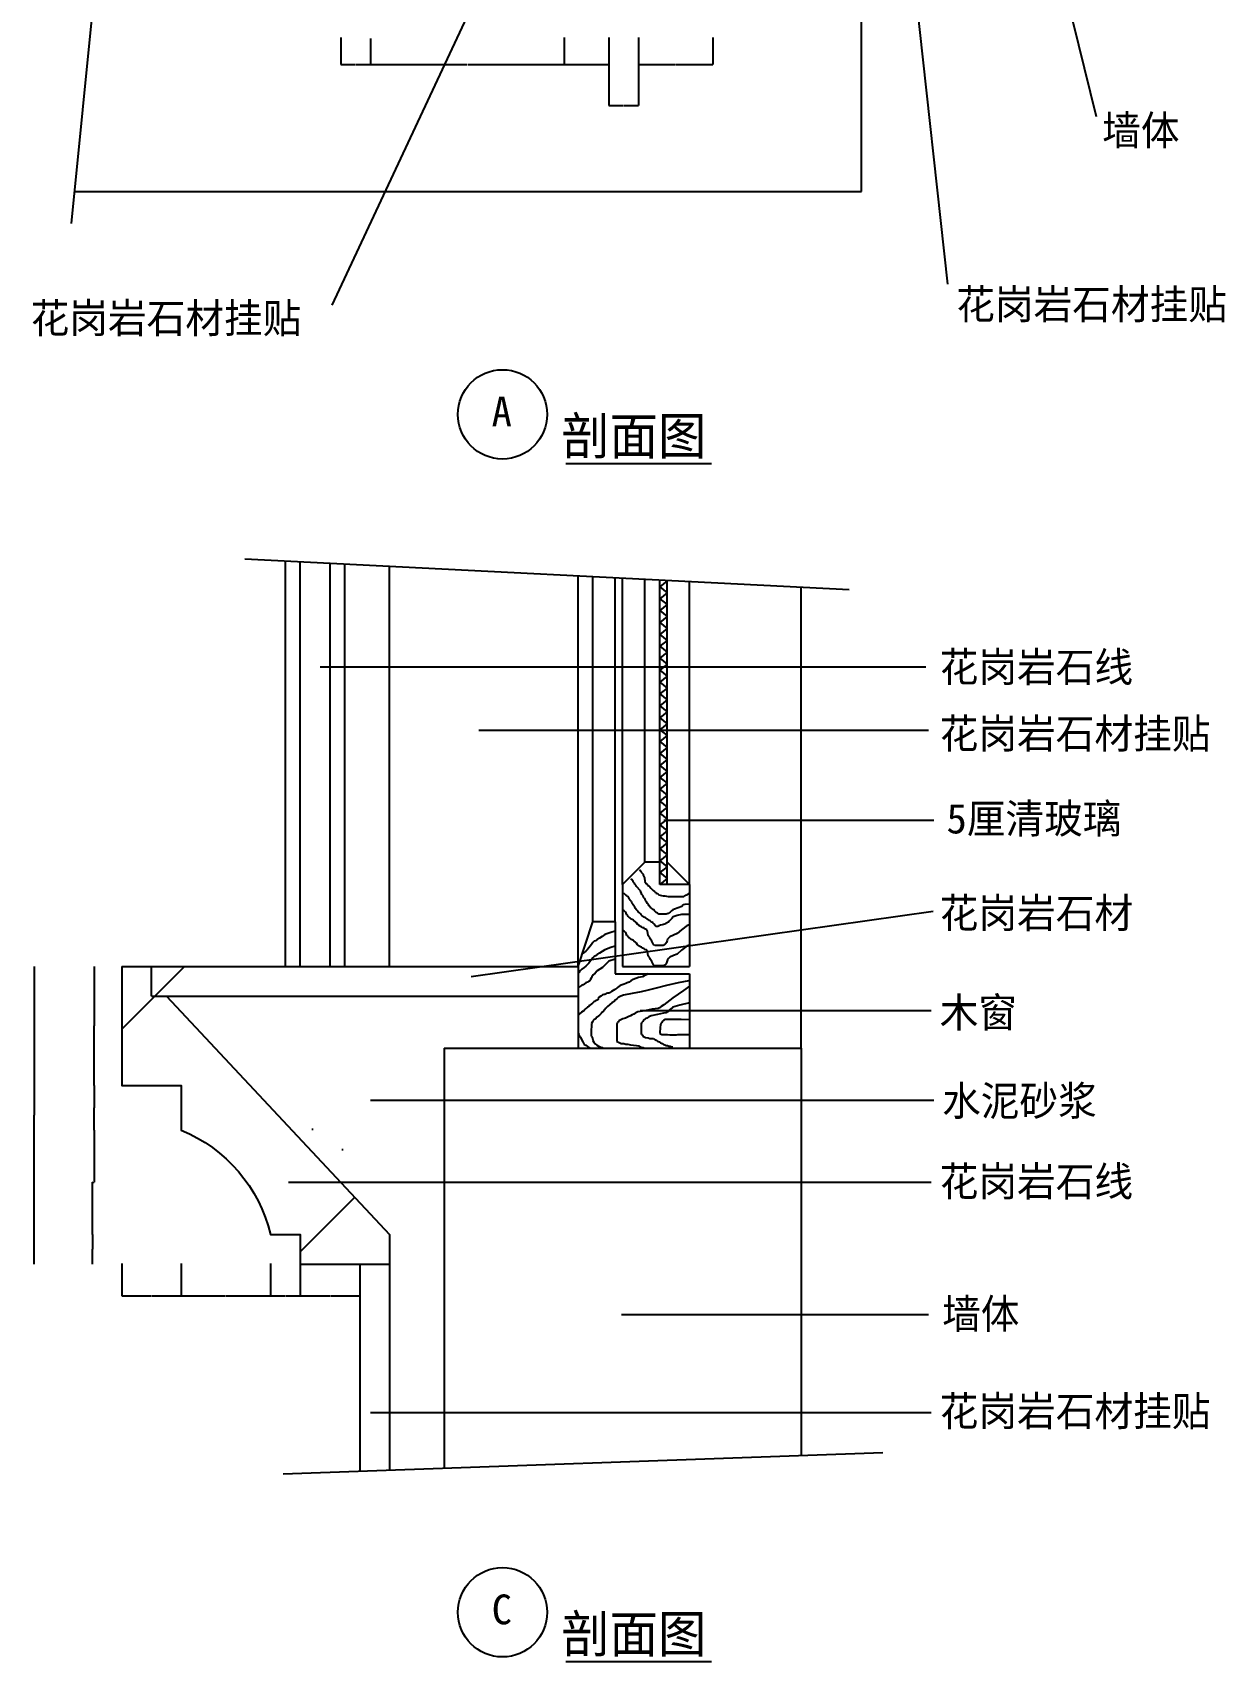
# Model space of a CAD drawing. Header units: metres. Extents: x -2 to 8875, y 0 to 11409.
# Drawn here: x 4866 to 8875, y 349 to 5819 of the extents above; entities that cross this region are included whole.
import ezdxf

# ---------------------------------------------------------------- set-up
doc = ezdxf.new("R2010")
doc.units = ezdxf.units.M
for name, color, linetype in [('2', 2, 'Continuous'), ('3', 3, 'Continuous'), ('4', 4, 'Continuous'), ('7', 7, 'Continuous'), ('BH', 3, 'Continuous'), ('DIM', 3, 'Continuous'), ('TEXT', 3, 'Continuous')]:
    doc.layers.add(name, color=color, linetype=linetype)
doc.dimstyles.get("Standard").update_dxf_attribs({"dimtxt": 2.5, "dimasz": 2.5, "dimexe": 1.25, "dimexo": 0.625, "dimtad": 1, "dimcen": 2.5, "dimazin": 3, "dimtfac": 1, "dimtmove": 0, "dimatfit": 3})

# ---------------------------------------------------------------- blocks, each defined once
blk = doc.blocks.new('BH2')
at = {"layer": 'BH'}
blk.add_lwpolyline([(0, 32), (5, 28), (0, 24), (5, 20), (0, 16), (5, 12), (0, 8), (5, 4), (0, 0)], dxfattribs=at)
blk = doc.blocks.new('*D1')
for p, q in [((5902.52, 5802.93), (5902.52, 5712.25)), ((6002.52, 5799.8), (6002.52, 5712.25)), ((5902.77, 5712.25), (5951.52, 5712.25)), ((5953.52, 5712.25), (6002.27, 5712.25))]:
    blk.add_line(p, q)
at = {"layer": 'Defpoints'}
for p in [(5902.52, 5802.93), (6002.52, 5799.8), (5902.52, 5712.25)]:
    blk.add_point(p, dxfattribs=at)
at = {"layer": 'DIM', "insert": (5952.52, 5712.25), "char_height": 1, "attachment_point": 5}
blk.add_mtext('20', dxfattribs=at)
blk = doc.blocks.new('*D2')
for p, q in [((6002.52, 5799.8), (6002.52, 5712.25)), ((6652.52, 5802.93), (6652.52, 5712.25)), ((6002.77, 5712.25), (6326.02, 5712.25)), ((6329.02, 5712.25), (6652.27, 5712.25))]:
    blk.add_line(p, q)
at = {"layer": 'Defpoints'}
for p in [(6002.52, 5799.8), (6652.52, 5802.93), (6002.52, 5712.25)]:
    blk.add_point(p, dxfattribs=at)
at = {"layer": 'DIM', "insert": (6327.52, 5712.25), "char_height": 1, "attachment_point": 5}
blk.add_mtext('130', dxfattribs=at)
blk = doc.blocks.new('*D3')
for p, q in [((6652.52, 5802.93), (6652.52, 5712.25)), ((6802.52, 5802.93), (6802.52, 5712.25)), ((6652.77, 5712.25), (6726.52, 5712.25)), ((6728.52, 5712.25), (6802.27, 5712.25))]:
    blk.add_line(p, q)
at = {"layer": 'Defpoints'}
for p in [(6652.52, 5802.93), (6802.52, 5802.93), (6652.52, 5712.25)]:
    blk.add_point(p, dxfattribs=at)
at = {"layer": 'DIM', "insert": (6727.52, 5712.25), "char_height": 1, "attachment_point": 5}
blk.add_mtext('30', dxfattribs=at)
blk = doc.blocks.new('*D4')
for p, q in [((6802.52, 5802.93), (6802.52, 5574.73)), ((6902.52, 5802.93), (6902.52, 5574.73)), ((6802.77, 5574.73), (6851.52, 5574.73)), ((6853.52, 5574.73), (6902.27, 5574.73))]:
    blk.add_line(p, q)
at = {"layer": 'Defpoints'}
for p in [(6802.52, 5802.93), (6902.52, 5802.93), (6802.52, 5574.73)]:
    blk.add_point(p, dxfattribs=at)
at = {"layer": 'DIM', "insert": (6852.52, 5574.73), "char_height": 1, "attachment_point": 5}
blk.add_mtext('20', dxfattribs=at)
blk = doc.blocks.new('*D5')
for p, q in [((6902.52, 5802.93), (6902.52, 5712.25)), ((7152.52, 5802.93), (7152.52, 5712.25)), ((6902.77, 5712.25), (7026.52, 5712.25)), ((7028.52, 5712.25), (7152.27, 5712.25))]:
    blk.add_line(p, q)
at = {"layer": 'Defpoints'}
for p in [(6902.52, 5802.93), (7152.52, 5802.93), (6902.52, 5712.25)]:
    blk.add_point(p, dxfattribs=at)
at = {"layer": 'DIM', "insert": (7027.52, 5712.25), "char_height": 1, "attachment_point": 5}
blk.add_mtext('50', dxfattribs=at)
blk = doc.blocks.new('*D25')
for p, q in [((5366.19, 1685.65), (5366.19, 1576.42)), ((5666.19, 1685.65), (5666.19, 1576.42)), ((5366.44, 1576.42), (5515.19, 1576.42)), ((5517.19, 1576.42), (5665.94, 1576.42))]:
    blk.add_line(p, q)
at = {"layer": 'Defpoints'}
for p in [(5366.19, 1685.65), (5666.19, 1685.65), (5366.19, 1576.42)]:
    blk.add_point(p, dxfattribs=at)
at = {"layer": 'DIM', "insert": (5516.19, 1576.42), "char_height": 1, "attachment_point": 5}
blk.add_mtext('60', dxfattribs=at)
blk = doc.blocks.new('*D26')
for p, q in [((5666.19, 1685.65), (5666.19, 1576.42)), ((5766.19, 1683.26), (5766.19, 1576.42)), ((5666.44, 1576.42), (5715.19, 1576.42)), ((5717.19, 1576.42), (5765.94, 1576.42))]:
    blk.add_line(p, q)
at = {"layer": 'Defpoints'}
for p in [(5666.19, 1685.65), (5766.19, 1683.26), (5666.19, 1576.42)]:
    blk.add_point(p, dxfattribs=at)
at = {"layer": 'DIM', "insert": (5716.19, 1576.42), "char_height": 1, "attachment_point": 5}
blk.add_mtext('20', dxfattribs=at)
blk = doc.blocks.new('*D27')
for p, q in [((5166.19, 1685.65), (5166.19, 1576.42)), ((5366.19, 1685.65), (5366.19, 1576.42)), ((5166.44, 1576.42), (5265.19, 1576.42)), ((5267.19, 1576.42), (5365.94, 1576.42))]:
    blk.add_line(p, q)
at = {"layer": 'Defpoints'}
for p in [(5166.19, 1685.65), (5366.19, 1685.65), (5166.19, 1576.42)]:
    blk.add_point(p, dxfattribs=at)
at = {"layer": 'DIM', "insert": (5266.19, 1576.42), "char_height": 1, "attachment_point": 5}
blk.add_mtext('40', dxfattribs=at)
blk = doc.blocks.new('*D28')
for p, q in [((5073.71, 2283.26), (5073.71, 2208.26)), ((5073.46, 2208.26), (5073.21, 2208.26)), ((5073.71, 2133.26), (5073.71, 2208.26)), ((5073.71, 2208.26), (5073.71, 2208.26)), ((5073.96, 2208.26), (5074.21, 2208.26))]:
    blk.add_line(p, q)
at = {"layer": 'Defpoints'}
for p in [(5073.71, 2283.26), (5073.71, 2208.26), (5073.71, 2133.26)]:
    blk.add_point(p, dxfattribs=at)
at = {"layer": 'DIM', "insert": (5073.71, 2209.385), "char_height": 1, "attachment_point": 5}
blk.add_mtext('30', dxfattribs=at)
blk = doc.blocks.new('*D29')
for p, q in [((4871.86, 2683.26), (4871.86, 2183.26)), ((4871.61, 2183.26), (4871.36, 2183.26)), ((4871.86, 1683.26), (4871.86, 2183.26)), ((4871.86, 2183.26), (4871.86, 2183.26)), ((4872.11, 2183.26), (4872.36, 2183.26))]:
    blk.add_line(p, q)
at = {"layer": 'Defpoints'}
for p in [(4871.86, 2683.26), (4871.86, 2183.26), (4871.86, 1683.26)]:
    blk.add_point(p, dxfattribs=at)
at = {"layer": 'DIM', "insert": (4871.86, 2184.385), "char_height": 1, "attachment_point": 5}
blk.add_mtext('200', dxfattribs=at)
blk = doc.blocks.new('*D30')
for p, q in [((5067.39, 1783.26), (5067.39, 1733.26)), ((5067.14, 1733.26), (5066.89, 1733.26)), ((5067.39, 1683.26), (5067.39, 1733.26)), ((5067.39, 1733.26), (5067.39, 1733.26)), ((5067.64, 1733.26), (5067.89, 1733.26))]:
    blk.add_line(p, q)
at = {"layer": 'Defpoints'}
for p in [(5067.39, 1783.26), (5067.39, 1733.26), (5067.39, 1683.26)]:
    blk.add_point(p, dxfattribs=at)
at = {"layer": 'DIM', "insert": (5067.39, 1734.385), "char_height": 1, "attachment_point": 5}
blk.add_mtext('20', dxfattribs=at)
blk = doc.blocks.new('*D31')
for p, q in [((5073.71, 2133.26), (5073.71, 1958.26)), ((5067.39, 1783.26), (5067.39, 1958.26)), ((5067.64, 1958.26), (5069.55, 1958.26)), ((5071.55, 1958.26), (5073.46, 1958.26))]:
    blk.add_line(p, q)
at = {"layer": 'Defpoints'}
for p in [(5073.71, 2133.26), (5067.39, 1958.26), (5067.39, 1783.26)]:
    blk.add_point(p, dxfattribs=at)
at = {"layer": 'DIM', "insert": (5070.55, 1958.26), "char_height": 1, "attachment_point": 5}
blk.add_mtext('70', dxfattribs=at)
blk = doc.blocks.new('*D32')
for p, q in [((5073.71, 2683.26), (5073.71, 2483.26)), ((5073.46, 2483.26), (5073.21, 2483.26)), ((5073.71, 2283.26), (5073.71, 2483.26)), ((5073.71, 2483.26), (5073.71, 2483.26)), ((5073.96, 2483.26), (5074.21, 2483.26))]:
    blk.add_line(p, q)
at = {"layer": 'Defpoints'}
for p in [(5073.71, 2683.26), (5073.71, 2483.26), (5073.71, 2283.26)]:
    blk.add_point(p, dxfattribs=at)
at = {"layer": 'DIM', "insert": (5073.71, 2484.385), "char_height": 1, "attachment_point": 5}
blk.add_mtext('80', dxfattribs=at)
blk = doc.blocks.new('*D33')
for p, q in [((5766.19, 1683.26), (5766.19, 1576.42)), ((5966.19, 1683.26), (5966.19, 1576.42)), ((5766.44, 1576.42), (5865.19, 1576.42)), ((5867.19, 1576.42), (5965.94, 1576.42))]:
    blk.add_line(p, q)
at = {"layer": 'Defpoints'}
for p in [(5766.19, 1683.26), (5966.19, 1683.26), (5766.19, 1576.42)]:
    blk.add_point(p, dxfattribs=at)
at = {"layer": 'DIM', "insert": (5866.19, 1576.42), "char_height": 1, "attachment_point": 5}
blk.add_mtext('40', dxfattribs=at)

msp = doc.modelspace()

# ---------------------------------------------------------------- hatches: boundary and pattern name
at = {"layer": 'BH'}
h = msp.add_hatch(dxfattribs=at)
h.set_pattern_fill('ANSI33', scale=300)
h.paths.add_polyline_path([(6066.19, 1683.26), (5966.19, 1683.26), (5966.19, 988.58), (6066.19, 992.15)])
h.paths.add_polyline_path([(5316.19, 2583.26), (5266.19, 2583.26), (5266.19, 2683.26), (5166.19, 2683.26), (5166.19, 2283.26), (5366.19, 2283.26), (5366.19, 2133.26, -0.24), (5666.19, 1783.26), (5766.19, 1783.26), (5766.19, 1683.26), (6066.19, 1683.26), (6066.19, 1783.26)])
h.paths.add_polyline_path([(6699.52, 2683.26), (5266.19, 2683.26), (5266.19, 2583.26), (6699.52, 2583.26)])
h = msp.add_hatch(dxfattribs=at)
h.set_pattern_fill('AR-CONC', scale=15)
h.paths.add_polyline_path([(6249.52, 2408.26), (6699.52, 2408.26), (6699.52, 2583.26), (5316.19, 2583.26), (6066.19, 1783.26), (6066.19, 992.15), (6249.52, 998.69)])
h = msp.add_hatch(dxfattribs=at)
h.set_pattern_fill('ANSI31', scale=1500)
h.paths.add_polyline_path([(6249.52, 998.69), (7449.52, 1041.5), (7449.52, 2408.26), (6249.52, 2408.26)])

# ---------------------------------------------------------------- linework, layer by layer
at = {"layer": '2'}
for p, q in [((6249.52, 2408.26), (6249.52, 998.69)), ((6249.52, 2408.26), (7449.52, 2408.26)), ((7449.52, 2408.26), (7449.52, 1041.5))]:
    msp.add_line(p, q, dxfattribs=at)
at = {"layer": '3'}
for p, q in [((4997.04, 5177.78), (5254.23, 7749.85)), ((5580.26, 4052.65), (7610.85, 3948.91)), ((6749.52, 2833.26), (6749.52, 3992.92)), ((6924.52, 3033.26), (6924.52, 3983.98)), ((5708.42, 979.39), (7723.39, 1051.28))]:
    msp.add_line(p, q, dxfattribs=at)
at = {"layer": '4'}
for p, q in [((7652.52, 5286.06), (7652.52, 6136.06)), ((5007.87, 5286.06), (7652.52, 5286.06)), ((5716.19, 2683.26), (5716.19, 4045.71)), ((5916.19, 2683.26), (5916.19, 4035.49)), ((7449.52, 2408.26), (7449.52, 3957.16)), ((6924.52, 3033.26), (6849.52, 2958.26)), ((6974.52, 3033.26), (6924.52, 3033.26)), ((6999.52, 3033.26), (7074.52, 2958.26)), ((6849.52, 2958.26), (6849.52, 2683.26)), ((7074.52, 2958.26), (6974.52, 2958.26)), ((7074.52, 2958.26), (7074.52, 2683.26)), ((6699.52, 2683.26), (6749.52, 2833.26)), ((6824.52, 2833.26), (6749.52, 2833.26)), ((6824.52, 2833.26), (6824.52, 2658.26)), ((5166.19, 2683.26), (6699.52, 2683.26)), ((5266.19, 2583.26), (5266.19, 2683.26)), ((6699.52, 2683.26), (6699.52, 2408.26)), ((6849.52, 2683.26), (7074.52, 2683.26)), ((6824.52, 2658.26), (7074.52, 2658.26)), ((7074.52, 2658.26), (7074.52, 2408.26)), ((5266.19, 2583.26), (6699.52, 2583.26)), ((5316.19, 2583.26), (6066.19, 1783.26)), ((6066.19, 1783.26), (6066.19, 992.15)), ((5766.19, 1683.26), (6066.19, 1683.26)), ((5966.19, 1683.26), (5966.19, 988.58))]:
    msp.add_line(p, q, dxfattribs=at)
msp.add_lwpolyline([(5166.19, 2683.26), (5166.19, 2283.26), (5366.19, 2283.26), (5366.19, 2133.26, -0.24), (5666.19, 1783.26), (5766.19, 1783.26), (5766.19, 1683.26)], format="xyb", dxfattribs=at)
at = {"layer": '7'}
for p, q in [((5766.19, 2683.26), (5766.19, 4043.15)), ((5866.19, 2683.26), (5866.19, 4038.04)), ((6066.19, 2683.26), (6066.19, 4027.83)), ((6699.52, 2683.26), (6699.52, 3995.47)), ((6824.52, 2833.26), (6824.52, 3989.09)), ((6849.52, 2958.26), (6849.52, 3987.81)), ((6974.52, 2958.26), (6974.52, 3980.15)), ((6999.52, 2958.26), (6999.52, 3980.15)), ((7074.52, 2958.26), (7074.52, 3976.31))]:
    msp.add_line(p, q, dxfattribs=at)
at = {"layer": 'BH'}
for p, q in [((6879.98, 2974.84), (6877.27, 2977.56)), ((6882.7, 2972.11), (6879.98, 2974.84)), ((6884.52, 2968.48), (6882.7, 2972.11)), ((6886.33, 2966.67), (6884.52, 2968.48)), ((6887.24, 2964.85), (6886.33, 2966.67)), ((6889.05, 2963.04), (6887.24, 2964.85)), ((6890.86, 2959.41), (6889.05, 2963.04)), ((6893.58, 2955.78), (6890.86, 2959.41)), ((6896.3, 2952.15), (6893.58, 2955.78)), ((6906.27, 3008.42), (6908.99, 3003.88)), ((6908.99, 3003.88), (6911.71, 3000.25)), ((6911.71, 3000.25), (6914.43, 2997.53)), ((6914.43, 2997.53), (6916.24, 2995.71)), ((6916.24, 2995.71), (6918.05, 2992.99)), ((6918.05, 2992.99), (6918.96, 2990.27)), ((6918.96, 2990.27), (6920.77, 2985.73)), ((6920.77, 2985.73), (6922.58, 2981.19)), ((6922.58, 2981.19), (6924.39, 2968.48)), ((6924.39, 2968.48), (6926.21, 2964.85)), ((6926.21, 2964.85), (6928.93, 2962.13)), ((6928.93, 2962.13), (6930.74, 2960.32)), ((6930.74, 2960.32), (6933.46, 2956.69)), ((6933.46, 2956.69), (6937.08, 2953.96)), ((6855.51, 2926.74), (6850.98, 2928.55)), ((6860.95, 2921.29), (6855.51, 2926.74)), ((6863.67, 2920.38), (6860.95, 2921.29)), ((6866.39, 2917.66), (6863.67, 2920.38)), ((6870.01, 2914.03), (6866.39, 2917.66)), ((6872.73, 2909.49), (6870.01, 2914.03)), ((6874.55, 2906.77), (6872.73, 2909.49)), ((6876.36, 2904.96), (6874.55, 2906.77)), ((6879.08, 2901.33), (6876.36, 2904.96)), ((6880.89, 2898.6), (6879.08, 2901.33)), ((6908.99, 2937.63), (6896.3, 2952.15)), ((6914.43, 2924.92), (6908.99, 2937.63)), ((6918.05, 2920.38), (6914.43, 2924.92)), ((6919.86, 2914.94), (6918.05, 2920.38)), ((6922.58, 2911.31), (6919.86, 2914.94)), ((6925.3, 2907.68), (6922.58, 2911.31)), ((6927.11, 2904.05), (6925.3, 2907.68)), ((6928.93, 2902.23), (6927.11, 2904.05)), ((6932.55, 2894.97), (6928.93, 2902.23)), ((6937.08, 2953.96), (6940.71, 2950.33)), ((6940.71, 2950.33), (6944.33, 2945.8)), ((6944.33, 2945.8), (6947.96, 2942.17)), ((6947.96, 2942.17), (6952.49, 2938.54)), ((6952.49, 2938.54), (6956.12, 2934.91)), ((6956.12, 2934.91), (6958.84, 2932.18)), ((6958.84, 2932.18), (6960.65, 2931.28)), ((6960.65, 2931.28), (6962.46, 2929.46)), ((6962.46, 2929.46), (6965.18, 2927.64)), ((6965.18, 2927.64), (6968.81, 2925.83)), ((6968.81, 2925.83), (6971.52, 2924.01)), ((6971.52, 2924.01), (6976.06, 2922.2)), ((6976.06, 2922.2), (6980.59, 2921.29)), ((6980.59, 2921.29), (6986.03, 2920.38)), ((6986.03, 2920.38), (6991.46, 2920.38)), ((6991.46, 2920.38), (6996.9, 2919.48)), ((6996.9, 2919.48), (7002.34, 2918.57)), ((7002.34, 2918.57), (7007.78, 2918.57)), ((7007.78, 2918.57), (7020.47, 2917.66)), ((7020.47, 2917.66), (7050.38, 2917.66)), ((7050.38, 2917.66), (7054.91, 2918.57)), ((7054.91, 2918.57), (7058.53, 2920.38)), ((7058.53, 2920.38), (7062.16, 2922.2)), ((7062.16, 2922.2), (7065.78, 2924.01)), ((7065.78, 2924.01), (7070.32, 2926.74)), ((7070.32, 2926.74), (7073.03, 2928.55)), ((7073.03, 2928.55), (7074.52, 2930.04)), ((6854.61, 2870.47), (6851.89, 2871.38)), ((6859.14, 2865.93), (6854.61, 2870.47)), ((6861.86, 2862.3), (6859.14, 2865.93)), ((6862.76, 2858.67), (6861.86, 2862.3)), ((6863.67, 2855.95), (6862.76, 2858.67)), ((6865.48, 2855.04), (6863.67, 2855.95)), ((6866.39, 2853.23), (6865.48, 2855.04)), ((6868.2, 2851.41), (6866.39, 2853.23)), ((6870.01, 2848.69), (6868.2, 2851.41)), ((6872.73, 2845.96), (6870.01, 2848.69)), ((6874.55, 2845.06), (6872.73, 2845.96)), ((6878.17, 2842.33), (6874.55, 2845.06)), ((6881.8, 2894.97), (6880.89, 2898.6)), ((6884.52, 2890.43), (6881.8, 2894.97)), ((6887.24, 2886.8), (6884.52, 2890.43)), ((6889.95, 2882.27), (6887.24, 2886.8)), ((6891.77, 2879.54), (6889.95, 2882.27)), ((6892.67, 2877.73), (6891.77, 2879.54)), ((6895.39, 2874.1), (6892.67, 2877.73)), ((6898.11, 2871.38), (6895.39, 2874.1)), ((6901.74, 2866.84), (6898.11, 2871.38)), ((6906.27, 2863.21), (6901.74, 2866.84)), ((6908.99, 2859.58), (6906.27, 2863.21)), ((6911.71, 2856.86), (6908.99, 2859.58)), ((6914.43, 2854.13), (6911.71, 2856.86)), ((6918.05, 2851.41), (6914.43, 2854.13)), ((6921.68, 2848.69), (6918.05, 2851.41)), ((6925.3, 2847.78), (6921.68, 2848.69)), ((6928.02, 2845.06), (6925.3, 2847.78)), ((6931.65, 2843.24), (6928.02, 2845.06)), ((6936.18, 2889.53), (6932.55, 2894.97)), ((6937.99, 2887.71), (6936.18, 2889.53)), ((6939.8, 2884.99), (6937.99, 2887.71)), ((6941.62, 2884.08), (6939.8, 2884.99)), ((6943.43, 2881.36), (6941.62, 2884.08)), ((6946.15, 2878.64), (6943.43, 2881.36)), ((6948.87, 2876.82), (6946.15, 2878.64)), ((6951.59, 2874.1), (6948.87, 2876.82)), ((6954.3, 2873.19), (6951.59, 2874.1)), ((6956.12, 2869.56), (6954.3, 2873.19)), ((6959.74, 2866.84), (6956.12, 2869.56)), ((6962.46, 2864.12), (6959.74, 2866.84)), ((6966.09, 2862.3), (6962.46, 2864.12)), ((6968.81, 2859.58), (6966.09, 2862.3)), ((6971.52, 2858.67), (6968.81, 2859.58)), ((6996, 2858.67), (6971.52, 2858.67)), ((6998.71, 2859.58), (6996, 2858.67)), ((7002.34, 2861.39), (6998.71, 2859.58)), ((7005.97, 2863.21), (7002.34, 2861.39)), ((7009.59, 2865.93), (7005.97, 2863.21)), ((7014.12, 2869.56), (7009.59, 2865.93)), ((7017.75, 2873.19), (7014.12, 2869.56)), ((7019.56, 2849.59), (7015.03, 2844.15)), ((7023.19, 2875.91), (7017.75, 2873.19)), ((7032.25, 2854.13), (7019.56, 2849.59)), ((7035.87, 2879.54), (7023.19, 2875.91)), ((7046.75, 2857.76), (7032.25, 2854.13)), ((7048.56, 2884.08), (7035.87, 2879.54)), ((7074.52, 2857.76), (7046.75, 2857.76)), ((7053.1, 2889.53), (7048.56, 2884.08)), ((7058.53, 2891.34), (7053.1, 2889.53)), ((7073.03, 2892.25), (7058.53, 2891.34)), ((7074.52, 2892.25), (7073.03, 2892.25)), ((6789.51, 2789.98), (6780.6, 2784.04)), ((6810.29, 2797.41), (6789.51, 2789.98)), ((6824.52, 2801.49), (6810.29, 2797.41)), ((6854.61, 2802.08), (6851.89, 2802.98)), ((6859.14, 2797.54), (6854.61, 2802.08)), ((6861.86, 2793.91), (6859.14, 2797.54)), ((6862.76, 2790.28), (6861.86, 2793.91)), ((6863.67, 2787.56), (6862.76, 2790.28)), ((6881.8, 2840.52), (6878.17, 2842.33)), ((6885.42, 2838.7), (6881.8, 2840.52)), ((6887.24, 2837.8), (6885.42, 2838.7)), ((6893.58, 2831.44), (6887.24, 2837.8)), ((6896.3, 2829.63), (6893.58, 2831.44)), ((6899.92, 2824.18), (6896.3, 2829.63)), ((6902.64, 2822.37), (6899.92, 2824.18)), ((6905.36, 2819.65), (6902.64, 2822.37)), ((6908.99, 2816.92), (6905.36, 2819.65)), ((6912.61, 2816.02), (6908.99, 2816.92)), ((6917.14, 2813.29), (6912.61, 2816.02)), ((6921.68, 2812.39), (6917.14, 2813.29)), ((6923.49, 2809.66), (6921.68, 2812.39)), ((6926.21, 2807.85), (6923.49, 2809.66)), ((6928.93, 2806.94), (6926.21, 2807.85)), ((6930.74, 2806.03), (6928.93, 2806.94)), ((6932.55, 2801.49), (6930.74, 2806.03)), ((6936.18, 2839.61), (6931.65, 2843.24)), ((6935.27, 2786.97), (6932.55, 2801.49)), ((6939.8, 2837.8), (6936.18, 2839.61)), ((6941.62, 2835.98), (6939.8, 2837.8)), ((6944.33, 2834.17), (6941.62, 2835.98)), ((6947.96, 2832.35), (6944.33, 2834.17)), ((6950.68, 2830.54), (6947.96, 2832.35)), ((6952.49, 2828.72), (6950.68, 2830.54)), ((6955.21, 2825.09), (6952.49, 2828.72)), ((6957.93, 2821.46), (6955.21, 2825.09)), ((6961.55, 2817.83), (6957.93, 2821.46)), ((6967.9, 2817.83), (6961.55, 2817.83)), ((6971.52, 2819.65), (6967.9, 2817.83)), ((6976.96, 2821.46), (6971.52, 2819.65)), ((6982.4, 2823.28), (6976.96, 2821.46)), ((6986.93, 2824.18), (6982.4, 2823.28)), ((6990.56, 2825.09), (6986.93, 2824.18)), ((6993.28, 2826.91), (6990.56, 2825.09)), ((6996.9, 2827.81), (6993.28, 2826.91)), ((6999.62, 2830.54), (6996.9, 2827.81)), ((7003.25, 2832.35), (6999.62, 2830.54)), ((7006.87, 2835.98), (7003.25, 2832.35)), ((7010.5, 2839.61), (7006.87, 2835.98)), ((7015.03, 2844.15), (7010.5, 2839.61)), ((7033.16, 2793.33), (7020.47, 2787.88)), ((7047.66, 2806.03), (7033.16, 2793.33)), ((7065.78, 2820.55), (7047.66, 2806.03)), ((7074.52, 2822.74), (7065.78, 2820.55)), ((6730.14, 2739.46), (6725.69, 2735)), ((6736.08, 2745.4), (6730.14, 2739.46)), ((6744.99, 2757.29), (6736.08, 2745.4)), ((6749.44, 2763.23), (6744.99, 2757.29)), ((6753.89, 2767.69), (6749.44, 2763.23)), ((6758.34, 2769.18), (6753.89, 2767.69)), ((6764.28, 2773.64), (6758.34, 2769.18)), ((6771.7, 2778.09), (6764.28, 2773.64)), ((6780.6, 2784.04), (6771.7, 2778.09)), ((6789.51, 2739.24), (6780.6, 2733.3)), ((6810.29, 2746.67), (6789.51, 2739.24)), ((6824.52, 2750.74), (6810.29, 2746.67)), ((6865.48, 2786.65), (6863.67, 2787.56)), ((6866.39, 2784.83), (6865.48, 2786.65)), ((6868.2, 2783.02), (6866.39, 2784.83)), ((6870.01, 2780.29), (6868.2, 2783.02)), ((6872.73, 2777.57), (6870.01, 2780.29)), ((6874.55, 2776.66), (6872.73, 2777.57)), ((6878.17, 2773.94), (6874.55, 2776.66)), ((6881.8, 2772.13), (6878.17, 2773.94)), ((6885.42, 2770.31), (6881.8, 2772.13)), ((6887.24, 2769.4), (6885.42, 2770.31)), ((6893.58, 2763.05), (6887.24, 2769.4)), ((6896.3, 2761.24), (6893.58, 2763.05)), ((6899.92, 2755.79), (6896.3, 2761.24)), ((6902.64, 2753.98), (6899.92, 2755.79)), ((6905.36, 2751.25), (6902.64, 2753.98)), ((6908.99, 2748.53), (6905.36, 2751.25)), ((6912.61, 2747.62), (6908.99, 2748.53)), ((6917.14, 2744.9), (6912.61, 2747.62)), ((6921.68, 2743.99), (6917.14, 2744.9)), ((6923.49, 2741.27), (6921.68, 2743.99)), ((6926.21, 2739.46), (6923.49, 2741.27)), ((6928.93, 2738.55), (6926.21, 2739.46)), ((6930.74, 2737.64), (6928.93, 2738.55)), ((6932.55, 2733.1), (6930.74, 2737.64)), ((6937.99, 2783.34), (6935.27, 2786.97)), ((6940.71, 2780.62), (6937.99, 2783.34)), ((6941.62, 2776.99), (6940.71, 2780.62)), ((6943.43, 2775.18), (6941.62, 2776.99)), ((6945.24, 2771.55), (6943.43, 2775.18)), ((6947.96, 2767.91), (6945.24, 2771.55)), ((6953.4, 2757.02), (6947.96, 2767.91)), ((6956.12, 2754.3), (6953.4, 2757.02)), ((6957.93, 2753.39), (6956.12, 2754.3)), ((6985.12, 2753.39), (6957.93, 2753.39)), ((6988.75, 2755.21), (6985.12, 2753.39)), ((6991.46, 2757.02), (6988.75, 2755.21)), ((6994.18, 2759.75), (6991.46, 2757.02)), ((6996.9, 2763.38), (6994.18, 2759.75)), ((6997.81, 2767.01), (6996.9, 2763.38)), ((6999.62, 2770.64), (6997.81, 2767.01)), ((7000.53, 2774.27), (6999.62, 2770.64)), ((7003.25, 2777.9), (7000.53, 2774.27)), ((7007.78, 2782.44), (7003.25, 2777.9)), ((7020.47, 2787.88), (7007.78, 2782.44)), ((7047.66, 2737.64), (7033.16, 2724.93)), ((7065.78, 2752.16), (7047.66, 2737.64)), ((7074.52, 2754.35), (7065.78, 2752.16)), ((6719.76, 2730.54), (6713.66, 2725.65)), ((6725.69, 2735), (6719.76, 2730.54)), ((6725.69, 2684.25), (6719.76, 2679.8)), ((6730.14, 2688.71), (6725.69, 2684.25)), ((6736.08, 2694.66), (6730.14, 2688.71)), ((6744.99, 2706.55), (6736.08, 2694.66)), ((6749.44, 2712.49), (6744.99, 2706.55)), ((6753.89, 2716.95), (6749.44, 2712.49)), ((6758.34, 2718.43), (6753.89, 2716.95)), ((6764.28, 2722.89), (6758.34, 2718.43)), ((6771.7, 2727.35), (6764.28, 2722.89)), ((6780.6, 2733.3), (6771.7, 2727.35)), ((6802.87, 2700.6), (6782.09, 2679.8)), ((6824.52, 2707.38), (6802.87, 2700.6)), ((6935.27, 2718.58), (6932.55, 2733.1)), ((6937.99, 2714.95), (6935.27, 2718.58)), ((6940.71, 2712.23), (6937.99, 2714.95)), ((6941.62, 2708.6), (6940.71, 2712.23)), ((6943.43, 2706.78), (6941.62, 2708.6)), ((6945.24, 2703.15), (6943.43, 2706.78)), ((6947.96, 2699.52), (6945.24, 2703.15)), ((6953.4, 2688.63), (6947.96, 2699.52)), ((6956.12, 2685.91), (6953.4, 2688.63)), ((6957.93, 2685), (6956.12, 2685.91)), ((6985.12, 2685), (6957.93, 2685)), ((6988.75, 2686.82), (6985.12, 2685)), ((6991.46, 2688.63), (6988.75, 2686.82)), ((6994.18, 2691.35), (6991.46, 2688.63)), ((6996.9, 2694.98), (6994.18, 2691.35)), ((6997.81, 2698.62), (6996.9, 2694.98)), ((6999.62, 2702.25), (6997.81, 2698.62)), ((7000.53, 2705.88), (6999.62, 2702.25)), ((7003.25, 2709.51), (7000.53, 2705.88)), ((7007.78, 2714.04), (7003.25, 2709.51)), ((7020.47, 2719.49), (7007.78, 2714.04)), ((7033.16, 2724.93), (7020.47, 2719.49)), ((6700.46, 2658.99), (6699.52, 2658.05)), ((6701.95, 2661.96), (6700.46, 2658.99)), ((6703.43, 2661.96), (6701.95, 2661.96)), ((6707.88, 2669.39), (6703.43, 2663.45)), ((6703.43, 2663.45), (6703.43, 2661.96)), ((6712.34, 2673.85), (6707.88, 2669.39)), ((6719.76, 2679.8), (6712.34, 2673.85)), ((6725.69, 2627.78), (6721.24, 2624.81)), ((6731.63, 2630.75), (6725.69, 2627.78)), ((6734.6, 2632.24), (6731.63, 2630.75)), ((6737.57, 2633.73), (6734.6, 2632.24)), ((6740.53, 2638.18), (6737.57, 2633.73)), ((6743.5, 2644.13), (6740.53, 2638.18)), ((6746.47, 2648.59), (6743.5, 2644.13)), ((6750.92, 2654.53), (6746.47, 2648.59)), ((6756.86, 2660.48), (6750.92, 2654.53)), ((6764.28, 2667.91), (6756.86, 2660.48)), ((6773.18, 2673.85), (6764.28, 2667.91)), ((6782.09, 2679.8), (6773.18, 2673.85)), ((6860.75, 2626.3), (6854.81, 2623.32)), ((6865.2, 2627.78), (6860.75, 2626.3)), ((6871.14, 2630.75), (6865.2, 2627.78)), ((6877.07, 2635.21), (6871.14, 2630.75)), ((6884.49, 2639.67), (6877.07, 2635.21)), ((6893.4, 2642.64), (6884.49, 2639.67)), ((6902.3, 2645.62), (6893.4, 2642.64)), ((6909.72, 2647.1), (6902.3, 2645.62)), ((6915.66, 2648.59), (6909.72, 2647.1)), ((6921.6, 2651.56), (6915.66, 2648.59)), ((6929.02, 2654.53), (6921.6, 2651.56)), ((6933.66, 2658.26), (6929.02, 2654.53)), ((7035.87, 2627.78), (6997.29, 2618.87)), ((7071.49, 2635.21), (7035.87, 2627.78)), ((7074.52, 2635.86), (7071.49, 2635.21)), ((6700.46, 2609.95), (6699.52, 2609.01)), ((6704.91, 2614.41), (6700.46, 2609.95)), ((6710.85, 2618.87), (6704.91, 2614.41)), ((6716.79, 2621.84), (6710.85, 2618.87)), ((6721.24, 2624.81), (6716.79, 2621.84)), ((6765.76, 2571.31), (6764.28, 2569.82)), ((6767.25, 2574.28), (6765.76, 2571.31)), ((6770.22, 2580.23), (6767.25, 2575.77)), ((6767.25, 2575.77), (6767.25, 2574.28)), ((6776.15, 2583.2), (6770.22, 2580.23)), ((6782.09, 2587.66), (6776.15, 2583.2)), ((6786.54, 2589.14), (6782.09, 2587.66)), ((6789.51, 2589.14), (6786.54, 2589.14)), ((6793.96, 2592.12), (6789.51, 2589.14)), ((6798.41, 2593.6), (6793.96, 2592.12)), ((6802.87, 2593.6), (6798.41, 2593.6)), ((6805.83, 2595.09), (6802.87, 2593.6)), ((6811.77, 2599.55), (6805.83, 2595.09)), ((6823.64, 2605.49), (6811.77, 2599.55)), ((6825.13, 2571.31), (6820.68, 2565.37)), ((6829.58, 2609.95), (6823.64, 2605.49)), ((6829.58, 2574.28), (6825.13, 2571.31)), ((6832.55, 2612.92), (6829.58, 2609.95)), ((6834.03, 2578.74), (6829.58, 2574.28)), ((6837, 2615.89), (6832.55, 2612.92)), ((6842.94, 2583.2), (6834.03, 2578.74)), ((6841.45, 2618.87), (6837, 2615.89)), ((6847.39, 2621.84), (6841.45, 2618.87)), ((6851.84, 2586.17), (6842.94, 2583.2)), ((6854.81, 2623.32), (6847.39, 2621.84)), ((6881.52, 2592.12), (6851.84, 2586.17)), ((6911.21, 2598.06), (6881.52, 2592.12)), ((6934.95, 2604), (6911.21, 2598.06)), ((6961.67, 2609.95), (6934.95, 2604)), ((6997.29, 2618.87), (6961.67, 2609.95)), ((7018.06, 2578.15), (6988.38, 2554.37)), ((7053.68, 2601.92), (7018.06, 2578.15)), ((7074.52, 2617.1), (7053.68, 2601.92)), ((6700.46, 2517.81), (6699.52, 2515.93)), ((6704.91, 2523.75), (6700.46, 2517.81)), ((6710.85, 2529.7), (6704.91, 2523.75)), ((6716.79, 2532.67), (6710.85, 2529.7)), ((6719.76, 2535.64), (6716.79, 2532.67)), ((6722.72, 2538.62), (6719.76, 2535.64)), ((6725.69, 2541.59), (6722.72, 2540.1)), ((6722.72, 2540.1), (6722.72, 2538.62)), ((6728.66, 2544.56), (6725.69, 2541.59)), ((6731.63, 2546.05), (6728.66, 2544.56)), ((6734.6, 2547.53), (6731.63, 2546.05)), ((6736.08, 2550.5), (6734.6, 2547.53)), ((6737.57, 2551.99), (6736.08, 2550.5)), ((6743.5, 2556.45), (6737.57, 2551.99)), ((6747.95, 2559.42), (6743.5, 2556.45)), ((6752.41, 2563.88), (6747.95, 2559.42)), ((6755.37, 2565.37), (6752.41, 2563.88)), ((6759.83, 2568.34), (6755.37, 2565.37)), ((6764.28, 2569.82), (6759.83, 2568.34)), ((6771.7, 2519.3), (6762.8, 2513.35)), ((6777.64, 2525.24), (6771.7, 2519.3)), ((6780.6, 2529.7), (6777.64, 2525.24)), ((6785.06, 2532.67), (6780.6, 2529.7)), ((6788.03, 2537.13), (6785.06, 2532.67)), ((6790.99, 2541.59), (6788.03, 2537.13)), ((6793.96, 2544.56), (6790.99, 2541.59)), ((6798.41, 2549.02), (6793.96, 2544.56)), ((6813.26, 2560.91), (6798.41, 2549.02)), ((6820.68, 2565.37), (6813.26, 2560.91)), ((6875.59, 2517.22), (6868.17, 2514.24)), ((6881.52, 2520.19), (6875.59, 2517.22)), ((6887.46, 2523.16), (6881.52, 2520.19)), ((6891.91, 2526.13), (6887.46, 2523.16)), ((6900.82, 2530.59), (6891.91, 2526.13)), ((6924.56, 2533.56), (6900.82, 2530.59)), ((6948.31, 2539.51), (6924.56, 2533.56)), ((6945.34, 2517.22), (6937.92, 2514.24)), ((6966.12, 2521.67), (6945.34, 2517.22)), ((6969.09, 2542.48), (6948.31, 2539.51)), ((6986.9, 2526.13), (6966.12, 2521.67)), ((6973.54, 2543.97), (6969.09, 2542.48)), ((6979.48, 2548.42), (6973.54, 2543.97)), ((6988.38, 2554.37), (6979.48, 2548.42)), ((6995.8, 2527.62), (6986.9, 2526.13)), ((7003.22, 2532.08), (6995.8, 2527.62)), ((7009.16, 2538.02), (7003.22, 2532.08)), ((7018.06, 2546.94), (7009.16, 2538.02)), ((7041.81, 2552.88), (7018.06, 2546.94)), ((7074.52, 2561.07), (7041.81, 2552.88)), ((6744.99, 2491.06), (6743.5, 2460.11)), ((6747.95, 2497), (6744.99, 2491.06)), ((6750.92, 2501.46), (6747.95, 2497)), ((6753.89, 2504.43), (6750.92, 2501.46)), ((6756.86, 2505.92), (6753.89, 2504.43)), ((6759.83, 2507.41), (6756.86, 2505.92)), ((6762.8, 2513.35), (6759.83, 2508.89)), ((6759.83, 2508.89), (6759.83, 2507.41)), ((6832.55, 2494.92), (6829.58, 2490.47)), ((6829.58, 2490.47), (6829.58, 2431.29)), ((6834.03, 2496.41), (6832.55, 2494.92)), ((6837, 2500.87), (6834.03, 2496.41)), ((6842.94, 2503.84), (6837, 2500.87)), ((6850.36, 2506.81), (6842.94, 2503.84)), ((6859.26, 2509.79), (6850.36, 2506.81)), ((6868.17, 2514.24), (6859.26, 2509.79)), ((6912.69, 2493.44), (6911.21, 2490.47)), ((6911.21, 2490.47), (6911.21, 2458.04)), ((6917.14, 2497.9), (6912.69, 2493.44)), ((6920.11, 2502.35), (6917.14, 2497.9)), ((6924.56, 2505.33), (6920.11, 2502.35)), ((6927.53, 2508.3), (6924.56, 2505.33)), ((6930.5, 2509.79), (6927.53, 2508.3)), ((6937.92, 2514.24), (6930.5, 2509.79)), ((6976.51, 2488.98), (6975.02, 2462.49)), ((6975.02, 2462.49), (6975.02, 2458.04)), ((6977.99, 2490.47), (6976.51, 2488.98)), ((6979.48, 2493.44), (6977.99, 2490.47)), ((6980.96, 2493.44), (6979.48, 2493.44)), ((6983.93, 2499.38), (6980.96, 2494.92)), ((6980.96, 2494.92), (6980.96, 2493.44)), ((6988.38, 2502.35), (6983.93, 2499.38)), ((6992.83, 2505.33), (6988.38, 2502.35)), ((7046.26, 2505.33), (6992.83, 2505.33)), ((7072.98, 2503.84), (7046.26, 2505.33)), ((7074.52, 2503.73), (7072.98, 2503.84)), ((6699.52, 2460.51), (6701.95, 2455.66)), ((6701.95, 2455.66), (6703.43, 2451.2)), ((6703.43, 2451.2), (6707.88, 2445.25)), ((6707.88, 2445.25), (6710.85, 2437.82)), ((6710.85, 2437.82), (6715.3, 2430.39)), ((6715.3, 2430.39), (6719.76, 2421.48)), ((6719.76, 2421.48), (6725.69, 2418.5)), ((6725.69, 2418.5), (6731.63, 2414.05)), ((6731.63, 2414.05), (6734.6, 2412.56)), ((6734.6, 2412.56), (6737.57, 2409.59)), ((6737.57, 2409.59), (6741.56, 2408.26)), ((6743.5, 2460.11), (6743.5, 2452.68)), ((6743.5, 2452.68), (6744.99, 2448.23)), ((6744.99, 2448.23), (6746.47, 2446.74)), ((6746.47, 2446.74), (6747.95, 2442.28)), ((6747.95, 2442.28), (6749.44, 2434.85)), ((6749.44, 2434.85), (6752.41, 2428.91)), ((6752.41, 2428.91), (6756.86, 2422.96)), ((6756.86, 2422.96), (6762.8, 2418.5)), ((6762.8, 2418.5), (6768.73, 2415.53)), ((6768.73, 2415.53), (6771.7, 2414.05)), ((6771.7, 2414.05), (6776.15, 2412.56)), ((6776.15, 2412.56), (6780.6, 2411.07)), ((6780.6, 2411.07), (6784.36, 2408.26)), ((6829.58, 2431.29), (6835.52, 2428.31)), ((6835.52, 2428.31), (6844.42, 2423.85)), ((6844.42, 2423.85), (6853.33, 2423.85)), ((6853.33, 2423.85), (6860.75, 2422.37)), ((6860.75, 2422.37), (6866.68, 2422.37)), ((6866.68, 2422.37), (6875.59, 2419.4)), ((6875.59, 2419.4), (6896.37, 2417.91)), ((6896.37, 2417.91), (6903.79, 2416.42)), ((6903.79, 2416.42), (6911.21, 2411.97)), ((6911.21, 2458.04), (6912.69, 2455.06)), ((6911.21, 2411.97), (6918.63, 2410.48)), ((6912.69, 2455.06), (6915.66, 2452.09)), ((6915.66, 2452.09), (6917.14, 2449.12)), ((6917.14, 2449.12), (6920.11, 2447.63)), ((6918.63, 2410.48), (6923.07, 2408.26)), ((6920.11, 2447.63), (6926.05, 2444.66)), ((6926.05, 2444.66), (6934.95, 2443.17)), ((6934.95, 2443.17), (6940.89, 2441.69)), ((6940.89, 2441.69), (6952.76, 2441.69)), ((6952.76, 2441.69), (6955.73, 2438.72)), ((6955.73, 2438.72), (6958.7, 2437.23)), ((6958.7, 2437.23), (6961.67, 2435.74)), ((6961.67, 2435.74), (6967.6, 2431.29)), ((6967.6, 2431.29), (6972.06, 2429.8)), ((6972.06, 2429.8), (6976.51, 2426.83)), ((6975.02, 2458.04), (6976.51, 2456.55)), ((6976.51, 2456.55), (6980.96, 2455.06)), ((6976.51, 2426.83), (6982.45, 2423.85)), ((6980.96, 2455.06), (7000.25, 2455.06)), ((6982.45, 2423.85), (6986.9, 2420.88)), ((6986.9, 2420.88), (6991.35, 2419.4)), ((6991.35, 2419.4), (6995.8, 2417.91)), ((6995.8, 2417.91), (7000.25, 2417.91)), ((7000.25, 2455.06), (7007.68, 2453.58)), ((7000.25, 2417.91), (7004.71, 2414.94)), ((7004.71, 2414.94), (7009.16, 2414.94)), ((7007.68, 2453.58), (7029.94, 2453.58)), ((7009.16, 2414.94), (7013.61, 2413.45)), ((7013.61, 2413.45), (7018.06, 2413.45)), ((7029.94, 2453.58), (7034.39, 2455.06)), ((7034.39, 2455.06), (7074.52, 2455.06))]:
    msp.add_line(p, q, dxfattribs=at)
msp.add_lwpolyline([(6997.16, 3980.15), (6999.52, 3978.26), (6974.52, 3958.26), (6999.52, 3938.26), (6974.52, 3918.26)], dxfattribs=at)
at = {"layer": 'TEXT'}
for p, q in [((6658.65, 4372.36), (7148.44, 4372.36)), ((6658.65, 349.14), (7148.44, 349.14))]:
    msp.add_line(p, q, dxfattribs=at)
for centre in [(6445.68, 4537.37), (6445.68, 514.15)]:
    msp.add_circle(centre, 150, dxfattribs=at)

# ---------------------------------------------------------------- block references
at = {"layer": '3', "xscale": 5, "yscale": 5, "zscale": 5}
for p in [(6974.52, 3758.26), (6974.52, 3598.26), (6974.52, 3438.26), (6974.52, 3278.26), (6974.52, 3118.26), (6974.52, 2958.26)]:
    msp.add_blockref('BH2', p, dxfattribs=at)

# ---------------------------------------------------------------- texts
at = {"layer": 'TEXT'}
for s, height, p in [('墙体', 100, (8460.96, 5441.19)), ('花岗岩石材挂贴', 100, (4859.87, 4810.6)), ('花岗岩石材挂贴', 100, (7970.39, 4857.11)), ('A', 100, (6409.11, 4497.14)), ('剖面图', 125, (6643.32, 4402.25)), ('花岗岩石线', 100, (7914.95, 3638.9)), ('花岗岩石材挂贴', 100, (7914.95, 3415.23)), ('5厘清玻璃', 100, (7937.88, 3129.84)), ('花岗岩石材', 100, (7914.95, 2812.6)), ('木窗', 100, (7914.95, 2478.92)), ('水泥砂浆', 100, (7923.05, 2181.84)), ('花岗岩石线', 100, (7914.95, 1911.25)), ('墙体', 100, (7923.05, 1466.65)), ('花岗岩石材挂贴', 100, (7914.95, 1139.83)), ('C', 100, (6409.38, 473.92)), ('剖面图', 125, (6643.32, 379.03))]:
    msp.add_text(s, height=height, dxfattribs=at).set_placement(p)

# ---------------------------------------------------------------- dimensions: what is measured, and where the dimension line sits
at = {"layer": 'DIM'}
for base, p1, p2, text, picture, middle in [((5902.52, 5712.25), (5902.52, 5802.93), (6002.52, 5799.8), '20', '*D1', (5952.52, 5712.25)), ((6002.52, 5712.25), (6002.52, 5799.8), (6652.52, 5802.93), '130', '*D2', (6327.52, 5712.25)), ((6652.52, 5712.25), (6652.52, 5802.93), (6802.52, 5802.93), '30', '*D3', (6727.52, 5712.25)), ((6802.52, 5574.73), (6802.52, 5802.93), (6902.52, 5802.93), '20', '*D4', (6852.52, 5574.73)), ((6902.52, 5712.25), (6902.52, 5802.93), (7152.52, 5802.93), '50', '*D5', (7027.52, 5712.25)), ((4871.86, 2183.26), (4871.86, 1683.26), (4871.86, 2683.26), '200', '*D29', (4871.86, 2184.385)), ((5073.71, 2483.26), (5073.71, 2283.26), (5073.71, 2683.26), '80', '*D32', (5073.71, 2484.385)), ((5073.71, 2208.26), (5073.71, 2133.26), (5073.71, 2283.26), '30', '*D28', (5073.71, 2209.385)), ((5067.39, 1958.26), (5067.39, 1783.26), (5073.71, 2133.26), '70', '*D31', (5070.55, 1958.26)), ((5067.39, 1733.26), (5067.39, 1683.26), (5067.39, 1783.26), '20', '*D30', (5067.39, 1734.385)), ((5166.19, 1576.42), (5166.19, 1685.65), (5366.19, 1685.65), '40', '*D27', (5266.19, 1576.42)), ((5366.19, 1576.42), (5366.19, 1685.65), (5666.19, 1685.65), '60', '*D25', (5516.19, 1576.42)), ((5666.19, 1576.42), (5666.19, 1685.65), (5766.19, 1683.26), '20', '*D26', (5716.19, 1576.42)), ((5766.19, 1576.42), (5766.19, 1683.26), (5966.19, 1683.26), '40', '*D33', (5866.19, 1576.42))]:
    dim = msp.add_linear_dim(base=base, p1=p1, p2=p2, text=text, dimstyle='Standard', dxfattribs=at)
    dim.commit()
    dim.dimension.update_dxf_attribs({"geometry": picture, "text_midpoint": middle})

# ---------------------------------------------------------------- leaders
for points in [[(8102.6, 6915.25), (8440.37, 5537.2)], [(6444.5, 6126.91), (5871.9, 4904.43)], [(7810.49, 6167.08), (7940.75, 4974.73)], [(5832.72, 3689.6), (7868.16, 3689.6)], [(6366.02, 3476.57), (7877.05, 3476.57)], [(6988.21, 3174.77), (7894.83, 3174.77)], [(6340.13, 2649.05), (7893.24, 2868.61)], [(6908.21, 2535.66), (7885.94, 2535.66)], [(6001.6, 2233.86), (7894.83, 2233.86)], [(5726.06, 1958.69), (7885.94, 1958.69)], [(6846, 1514.11), (7877.05, 1514.11)], [(6001.6, 1185.68), (7885.94, 1185.68)]]:
    msp.add_leader(points, dimstyle='Standard', dxfattribs=at)

doc.saveas('drawing.dxf')
